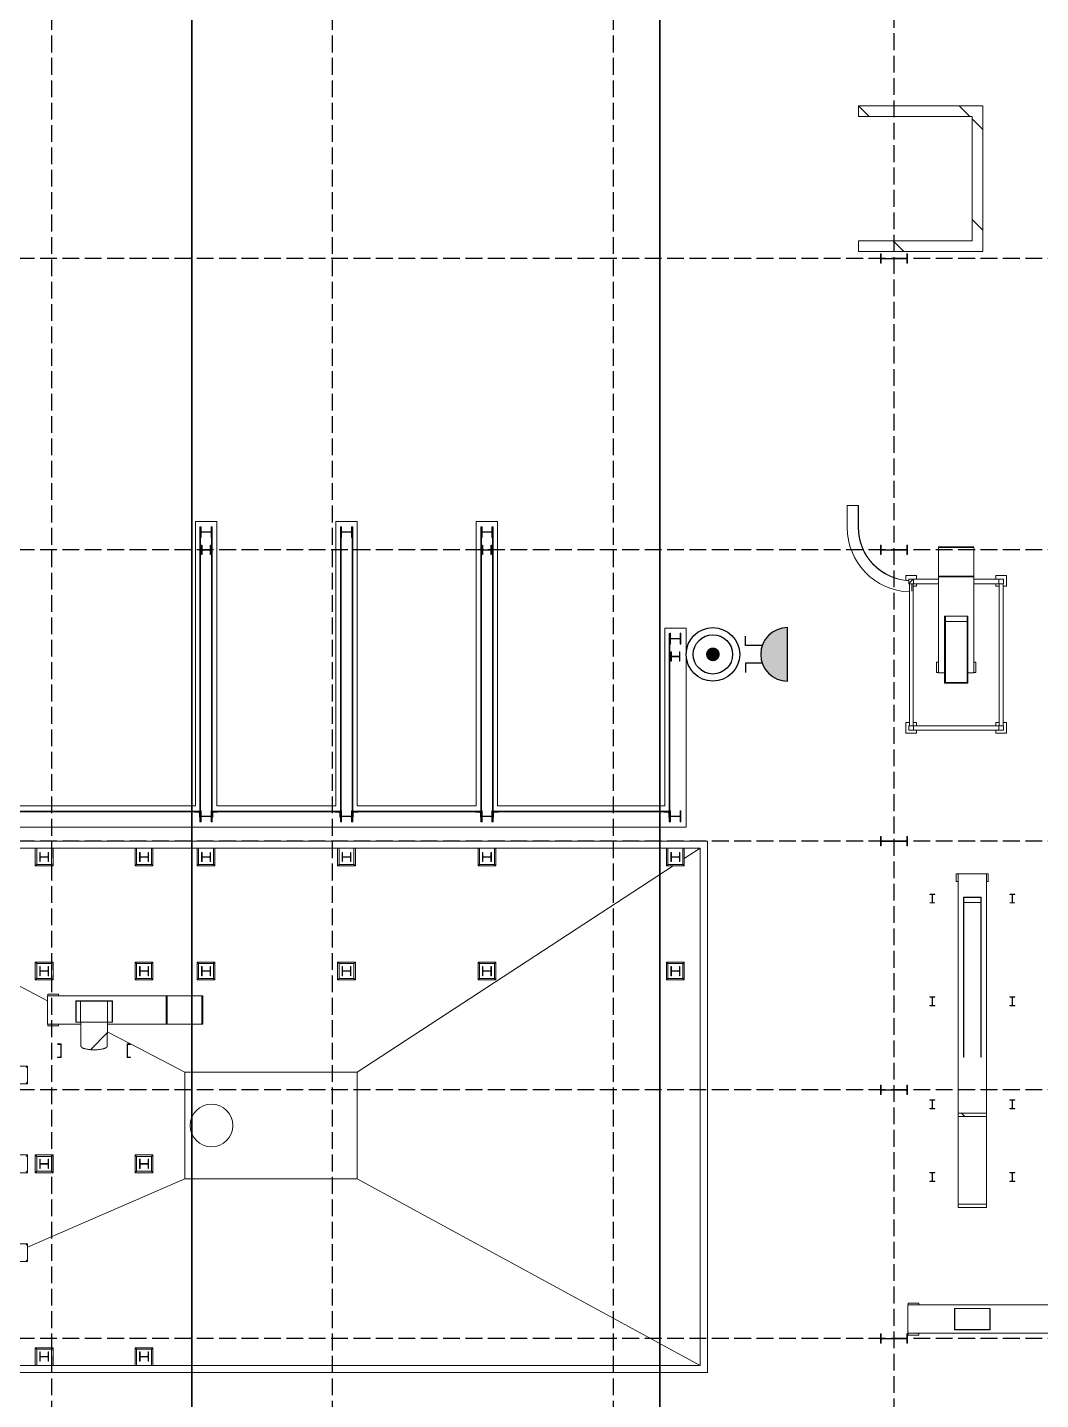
# Model space of a CAD drawing. Header units: millimetres. Extents: x 91119 to 792617, y 23924 to 150567.
# Drawn here: x 711927 to 740424, y 61321 to 99942 of the extents above; entities that cross this region are included whole.
import ezdxf

# ---------------------------------------------------------------- set-up
doc = ezdxf.new("R2010")
doc.units = ezdxf.units.MM
doc.header["$LTSCALE"] = 100
doc.linetypes.add('121217 IES and EMR$0$XKITLINE03', pattern=[6.299213, 4.724409, -1.574803])
doc.linetypes.add('DASHED', pattern=[19.05, 12.7, -6.35])
for name, color, linetype in [('121217 IES and EMR$0$grid', 8, 'Continuous'), ('121217 IES and EMR$0$Xref', 8, 'Continuous'), ('FA', 1, 'Continuous'), ('Fire Alarm', 1, 'Continuous')]:
    doc.layers.add(name, color=color, linetype=linetype)

msp = doc.modelspace()

# ---------------------------------------------------------------- hatches: boundary and pattern name
at = {"layer": 'Fire Alarm'}
h = msp.add_hatch(color=256, dxfattribs=at)
edge = h.paths.add_edge_path()
edge.add_line((733305, 81543), (733305, 83048))
edge.add_arc((733305, 82296), 753, 450, 630)

# ---------------------------------------------------------------- linework, layer by layer
at = {"layer": '121217 IES and EMR$0$grid', "linetype": '121217 IES and EMR$0$XKITLINE03'}
for p, q in [((712602, 144437), (712602, 31436)), ((720502, 144437), (720502, 31436)), ((728402, 144437), (728402, 31436)), ((736302, 113005), (736302, 28641)), ((768187, 93436), (614302, 93436)), ((768187, 85236), (614302, 85236)), ((768187, 77036), (614302, 77036)), ((768187, 70036), (614926, 70036)), ((768187, 63036), (616223, 63036))]:
    msp.add_line(p, q, dxfattribs=at)
at = {"layer": '121217 IES and EMR$0$Xref', "linetype": 'Continuous', "lineweight": 20}
for p, q in [((735302, 97736), (735302, 97436)), ((738802, 97736), (735302, 97736)), ((738802, 93636), (738802, 97736)), ((735302, 97436), (738502, 97436)), ((738502, 97436), (738502, 93936)), ((735302, 93936), (735302, 93636)), ((738502, 93936), (735302, 93936)), ((735302, 93636), (738802, 93636)), ((735003, 86486), (734985, 86486)), ((734985, 86486), (734985, 85870)), ((735284, 86486), (735003, 86486)), ((735297, 86486), (735284, 86486)), ((735302, 86486), (735297, 86486)), ((735297, 86486), (735297, 85870)), ((735302, 86486), (735302, 85870)), ((716652, 86036), (716652, 78036)), ((717252, 86036), (716652, 86036)), ((716798, 85886), (716778, 85886)), ((716778, 85886), (716778, 77586)), ((716798, 85889), (716798, 85584)), ((716813, 85889), (716798, 85889)), ((716798, 77586), (716798, 85886)), ((716813, 85757), (716813, 85889)), ((717075, 85741), (716828, 85741)), ((717090, 85889), (717090, 85757)), ((717106, 85889), (717090, 85889)), ((717106, 85584), (717106, 85889)), ((717126, 85886), (717106, 85886)), ((717106, 85886), (717106, 77586)), ((717126, 77586), (717126, 85886)), ((717252, 78036), (717252, 86036)), ((720602, 86036), (720602, 78036)), ((721202, 86036), (720602, 86036)), ((720748, 85886), (720728, 85886)), ((720728, 85886), (720728, 77586)), ((720748, 85889), (720748, 85584)), ((720763, 85889), (720748, 85889)), ((720748, 77586), (720748, 85886)), ((720763, 85757), (720763, 85889)), ((721025, 85741), (720778, 85741)), ((721040, 85889), (721040, 85757)), ((721056, 85889), (721040, 85889)), ((721056, 85584), (721056, 85889)), ((721076, 85886), (721056, 85886)), ((721056, 85886), (721056, 77586)), ((721076, 77586), (721076, 85886)), ((721202, 78036), (721202, 86036)), ((724552, 86036), (724552, 78036)), ((725152, 86036), (724552, 86036)), ((724698, 85886), (724678, 85886)), ((724678, 85886), (724678, 77586)), ((724698, 85889), (724698, 85584)), ((724713, 85889), (724698, 85889)), ((724698, 77586), (724698, 85886)), ((724713, 85757), (724713, 85889)), ((724975, 85741), (724728, 85741)), ((724990, 85889), (724990, 85757)), ((725006, 85889), (724990, 85889)), ((725006, 85584), (725006, 85889)), ((725026, 85886), (725006, 85886)), ((725006, 85886), (725006, 77586)), ((725026, 77586), (725026, 85886)), ((725152, 78036), (725152, 86036)), ((716798, 85584), (716813, 85584)), ((716813, 85584), (716813, 85716)), ((716827, 85365), (716827, 85107)), ((716839, 85365), (716827, 85365)), ((716828, 85731), (717075, 85731)), ((716839, 85255), (716839, 85365)), ((717065, 85365), (717065, 85255)), ((717077, 85365), (717065, 85365)), ((717077, 85107), (717077, 85365)), ((717090, 85716), (717090, 85584)), ((717090, 85584), (717106, 85584)), ((720748, 85584), (720763, 85584)), ((720763, 85584), (720763, 85716)), ((720778, 85731), (721025, 85731)), ((721040, 85716), (721040, 85584)), ((721040, 85584), (721056, 85584)), ((724698, 85584), (724713, 85584)), ((724713, 85584), (724713, 85716)), ((724727, 85365), (724727, 85107)), ((724739, 85365), (724727, 85365)), ((724728, 85731), (724975, 85731)), ((724739, 85255), (724739, 85365)), ((724965, 85365), (724965, 85255)), ((724977, 85365), (724965, 85365)), ((724977, 85107), (724977, 85365)), ((724990, 85716), (724990, 85584)), ((724990, 85584), (725006, 85584)), ((716827, 85107), (716839, 85107)), ((716839, 85107), (716839, 85218)), ((717052, 85242), (716852, 85242)), ((716852, 85230), (717052, 85230)), ((717065, 85218), (717065, 85107)), ((717065, 85107), (717077, 85107)), ((724727, 85107), (724739, 85107)), ((724739, 85107), (724739, 85218)), ((724952, 85242), (724752, 85242)), ((724752, 85230), (724952, 85230)), ((724965, 85218), (724965, 85107)), ((724965, 85107), (724977, 85107)), ((737552, 85301), (737552, 85323)), ((738552, 85323), (737552, 85323)), ((737552, 85301), (737552, 84500)), ((737552, 85301), (738552, 85301)), ((738552, 85301), (738552, 85323)), ((738552, 85301), (738552, 84500)), ((736636, 84520), (736636, 84379)), ((736936, 84520), (736636, 84520)), ((736724, 84410), (736849, 84410)), ((736724, 84285), (736724, 84410)), ((736849, 84285), (736724, 84285)), ((736734, 80288), (736734, 84285)), ((736802, 84285), (736802, 84071)), ((736839, 80288), (736839, 84285)), ((736839, 84220), (736936, 84220)), ((736849, 84410), (737552, 84410)), ((736849, 84410), (736849, 84285)), ((736849, 84285), (737552, 84285)), ((736936, 84410), (736936, 84520)), ((736936, 84220), (736936, 84285)), ((737552, 84479), (737552, 84500)), ((738552, 84500), (737552, 84500)), ((737552, 84479), (737552, 81871)), ((737552, 84479), (738552, 84479)), ((738552, 84479), (738552, 84500)), ((738552, 84479), (738552, 81871)), ((738552, 84410), (739255, 84410)), ((738552, 84285), (739255, 84285)), ((739167, 84410), (739167, 84520)), ((739167, 84520), (739467, 84520)), ((739167, 84220), (739167, 84285)), ((739265, 84220), (739167, 84220)), ((739255, 84285), (739255, 84410)), ((739255, 84410), (739380, 84410)), ((739380, 84285), (739255, 84285)), ((739265, 80288), (739265, 84285)), ((739370, 80288), (739370, 84285)), ((739467, 84220), (739370, 84220)), ((739380, 84410), (739380, 84285)), ((739467, 84520), (739467, 84220)), ((730455, 83036), (729855, 83036)), ((729855, 83036), (729855, 78036)), ((730455, 77436), (730455, 83036)), ((737747, 83373), (737727, 83373)), ((737727, 83373), (737727, 83233)), ((737747, 83233), (737727, 83233)), ((737727, 83233), (737727, 81482)), ((737747, 83233), (737747, 83373)), ((737747, 83373), (738357, 83373)), ((737747, 81502), (737747, 83233)), ((738357, 83222), (737747, 83222)), ((738377, 83373), (738357, 83373)), ((738357, 83373), (738357, 83233)), ((738377, 83233), (738357, 83233)), ((738357, 83233), (738357, 81502)), ((738377, 83373), (738377, 83233)), ((738377, 83233), (738377, 81482)), ((729978, 82886), (729998, 82886)), ((729978, 77586), (729978, 82886)), ((729998, 82889), (729998, 82584)), ((730013, 82889), (729998, 82889)), ((729998, 82886), (729998, 77586)), ((730013, 82757), (730013, 82889)), ((730013, 82584), (730013, 82716)), ((730275, 82741), (730028, 82741)), ((730028, 82731), (730275, 82731)), ((730290, 82889), (730290, 82757)), ((730306, 82889), (730290, 82889)), ((730290, 82716), (730290, 82584)), ((730306, 82584), (730306, 82889)), ((729998, 82584), (730013, 82584)), ((730027, 82365), (730027, 82107)), ((730039, 82365), (730027, 82365)), ((730039, 82255), (730039, 82365)), ((730277, 82365), (730265, 82365)), ((730265, 82365), (730265, 82255)), ((730277, 82107), (730277, 82365)), ((730290, 82584), (730306, 82584)), ((730027, 82107), (730039, 82107)), ((730039, 82107), (730039, 82218)), ((730252, 82242), (730052, 82242)), ((730052, 82230), (730252, 82230)), ((730265, 82218), (730265, 82107)), ((730265, 82107), (730277, 82107)), ((737552, 82081), (737502, 82081)), ((737502, 82081), (737502, 81781)), ((738602, 82081), (738552, 82081)), ((738602, 82081), (738602, 81781)), ((737502, 81781), (737552, 81781)), ((737552, 81773), (737552, 81871)), ((737552, 81773), (737727, 81773)), ((738357, 81502), (737747, 81502)), ((738377, 81773), (738552, 81773)), ((738552, 81773), (738552, 81871)), ((738552, 81781), (738602, 81781)), ((738377, 81482), (737727, 81482)), ((736636, 80375), (736734, 80375)), ((736636, 80075), (736636, 80375)), ((736839, 80375), (736936, 80375)), ((736936, 80375), (736936, 80288)), ((739167, 80375), (739167, 80288)), ((739265, 80375), (739167, 80375)), ((739467, 80375), (739370, 80375)), ((739467, 80075), (739467, 80375)), ((736936, 80075), (736636, 80075)), ((736724, 80288), (736849, 80288)), ((736724, 80288), (736724, 80163)), ((736849, 80163), (736724, 80163)), ((736849, 80288), (739255, 80288)), ((736849, 80163), (736849, 80288)), ((736849, 80163), (739255, 80163)), ((736936, 80163), (736936, 80075)), ((739167, 80163), (739167, 80075)), ((739167, 80075), (739467, 80075)), ((739255, 80288), (739380, 80288)), ((739255, 80163), (739255, 80288)), ((739380, 80163), (739255, 80163)), ((739380, 80288), (739380, 80163)), ((716652, 78036), (710652, 78036)), ((720602, 78036), (717252, 78036)), ((724552, 78036), (721202, 78036)), ((729855, 78036), (725152, 78036)), ((716773, 77886), (710531, 77886)), ((710531, 77866), (716773, 77866)), ((716628, 77866), (716778, 77866)), ((716628, 77862), (716628, 77866)), ((716750, 77854), (716636, 77854)), ((716766, 77724), (716766, 77838)), ((716773, 77866), (716773, 77886)), ((716778, 77716), (716774, 77716)), ((716778, 77866), (716778, 77716)), ((716798, 77889), (716798, 77584)), ((716813, 77889), (716798, 77889)), ((716813, 77757), (716813, 77889)), ((716813, 77584), (716813, 77716)), ((717075, 77741), (716828, 77741)), ((716828, 77731), (717075, 77731)), ((717106, 77889), (717090, 77889)), ((717090, 77889), (717090, 77757)), ((717090, 77716), (717090, 77584)), ((717106, 77584), (717106, 77889)), ((717126, 77866), (717126, 77716)), ((717276, 77866), (717126, 77866)), ((717126, 77716), (717130, 77716)), ((717131, 77886), (717131, 77866)), ((720723, 77886), (717131, 77886)), ((717131, 77866), (720723, 77866)), ((717138, 77724), (717138, 77838)), ((717154, 77854), (717268, 77854)), ((717276, 77862), (717276, 77866)), ((720578, 77866), (720728, 77866)), ((720578, 77862), (720578, 77866)), ((720700, 77854), (720586, 77854)), ((720716, 77724), (720716, 77838)), ((720723, 77866), (720723, 77886)), ((720728, 77716), (720724, 77716)), ((720728, 77866), (720728, 77716)), ((720748, 77889), (720748, 77584)), ((720763, 77889), (720748, 77889)), ((720763, 77757), (720763, 77889)), ((720763, 77584), (720763, 77716)), ((721025, 77741), (720778, 77741)), ((720778, 77731), (721025, 77731)), ((721040, 77889), (721040, 77757)), ((721056, 77889), (721040, 77889)), ((721040, 77716), (721040, 77584)), ((721056, 77584), (721056, 77889)), ((721076, 77866), (721076, 77716)), ((721226, 77866), (721076, 77866)), ((721076, 77716), (721080, 77716)), ((721081, 77886), (724673, 77886)), ((721081, 77866), (721081, 77886)), ((724673, 77866), (721081, 77866)), ((721088, 77724), (721088, 77838)), ((721104, 77854), (721218, 77854)), ((721226, 77862), (721226, 77866)), ((724678, 77866), (724528, 77866)), ((724528, 77866), (724528, 77862)), ((724536, 77854), (724650, 77854)), ((724666, 77838), (724666, 77724)), ((724673, 77886), (724673, 77866)), ((724674, 77716), (724678, 77716)), ((724678, 77716), (724678, 77866)), ((724698, 77889), (724698, 77584)), ((724713, 77889), (724698, 77889)), ((724713, 77757), (724713, 77889)), ((724713, 77584), (724713, 77716)), ((724975, 77741), (724728, 77741)), ((724728, 77731), (724975, 77731)), ((724990, 77889), (724990, 77757)), ((725006, 77889), (724990, 77889)), ((724990, 77716), (724990, 77584)), ((725006, 77584), (725006, 77889)), ((725026, 77866), (725026, 77716)), ((725176, 77866), (725026, 77866)), ((725026, 77716), (725030, 77716)), ((725031, 77886), (725031, 77866)), ((729973, 77886), (725031, 77886)), ((725031, 77866), (729973, 77866)), ((725038, 77724), (725038, 77838)), ((725054, 77854), (725168, 77854)), ((725176, 77862), (725176, 77866)), ((729828, 77866), (729978, 77866)), ((729828, 77862), (729828, 77866)), ((729950, 77854), (729836, 77854)), ((729966, 77724), (729966, 77838)), ((729973, 77866), (729973, 77886)), ((729978, 77716), (729974, 77716)), ((729978, 77866), (729978, 77716)), ((730013, 77889), (729998, 77889)), ((729998, 77889), (729998, 77584)), ((730013, 77757), (730013, 77889)), ((730013, 77584), (730013, 77716)), ((730275, 77741), (730028, 77741)), ((730028, 77731), (730275, 77731)), ((730290, 77889), (730290, 77757)), ((730306, 77889), (730290, 77889)), ((730290, 77716), (730290, 77584)), ((730306, 77584), (730306, 77889)), ((706052, 77436), (730455, 77436)), ((716778, 77586), (716798, 77586)), ((716798, 77584), (716813, 77584)), ((717090, 77584), (717106, 77584)), ((717106, 77586), (717126, 77586)), ((720728, 77586), (720748, 77586)), ((720748, 77584), (720763, 77584)), ((721040, 77584), (721056, 77584)), ((721056, 77586), (721076, 77586)), ((724678, 77586), (724698, 77586)), ((724698, 77584), (724713, 77584)), ((724990, 77584), (725006, 77584)), ((725006, 77586), (725026, 77586)), ((729998, 77586), (729978, 77586)), ((729998, 77584), (730013, 77584)), ((730290, 77584), (730306, 77584)), ((731052, 77041), (704052, 77041)), ((731052, 62081), (731052, 77041)), ((730852, 76841), (704252, 76841)), ((712147, 76341), (712147, 76841)), ((712607, 76841), (712187, 76841)), ((712187, 76841), (712187, 76381)), ((712284, 76720), (712272, 76720)), ((712272, 76720), (712272, 76462)), ((712284, 76610), (712284, 76720)), ((712284, 76462), (712284, 76573)), ((712497, 76597), (712297, 76597)), ((712297, 76585), (712497, 76585)), ((712510, 76720), (712510, 76610)), ((712522, 76720), (712510, 76720)), ((712510, 76573), (712510, 76462)), ((712522, 76462), (712522, 76720)), ((712607, 76381), (712607, 76841)), ((712647, 76841), (712647, 76341)), ((714957, 76341), (714957, 76841)), ((715417, 76841), (714997, 76841)), ((714997, 76841), (714997, 76381)), ((715082, 76720), (715082, 76462)), ((715094, 76720), (715082, 76720)), ((715094, 76610), (715094, 76720)), ((715094, 76462), (715094, 76573)), ((715307, 76597), (715107, 76597)), ((715107, 76585), (715307, 76585)), ((715320, 76720), (715320, 76610)), ((715332, 76720), (715320, 76720)), ((715320, 76573), (715320, 76462)), ((715332, 76462), (715332, 76720)), ((715417, 76381), (715417, 76841)), ((715457, 76841), (715457, 76341)), ((716702, 76341), (716702, 76841)), ((717162, 76841), (716742, 76841)), ((716742, 76841), (716742, 76381)), ((716827, 76720), (716827, 76462)), ((716839, 76720), (716827, 76720)), ((716839, 76610), (716839, 76720)), ((716839, 76462), (716839, 76573)), ((717052, 76597), (716852, 76597)), ((716852, 76585), (717052, 76585)), ((717077, 76720), (717065, 76720)), ((717065, 76720), (717065, 76610)), ((717065, 76573), (717065, 76462)), ((717077, 76462), (717077, 76720)), ((717162, 76381), (717162, 76841)), ((717202, 76841), (717202, 76341)), ((720652, 76341), (720652, 76841)), ((721112, 76841), (720692, 76841)), ((720692, 76841), (720692, 76381)), ((720777, 76720), (720777, 76462)), ((720789, 76720), (720777, 76720)), ((720789, 76610), (720789, 76720)), ((720789, 76462), (720789, 76573)), ((721002, 76597), (720802, 76597)), ((720802, 76585), (721002, 76585)), ((721027, 76720), (721015, 76720)), ((721015, 76720), (721015, 76610)), ((721015, 76573), (721015, 76462)), ((721027, 76462), (721027, 76720)), ((721112, 76381), (721112, 76841)), ((721152, 76841), (721152, 76341)), ((724602, 76341), (724602, 76841)), ((725062, 76841), (724642, 76841)), ((724642, 76841), (724642, 76381)), ((724727, 76720), (724727, 76462)), ((724739, 76720), (724727, 76720)), ((724739, 76610), (724739, 76720)), ((724739, 76462), (724739, 76573)), ((724952, 76597), (724752, 76597)), ((724752, 76585), (724952, 76585)), ((724977, 76720), (724965, 76720)), ((724965, 76720), (724965, 76610)), ((724965, 76573), (724965, 76462)), ((724977, 76462), (724977, 76720)), ((725062, 76381), (725062, 76841)), ((725102, 76841), (725102, 76341)), ((729902, 76341), (729902, 76841)), ((730362, 76841), (729942, 76841)), ((729942, 76841), (729942, 76381)), ((730027, 76720), (730027, 76462)), ((730039, 76720), (730027, 76720)), ((730039, 76610), (730039, 76720)), ((730039, 76462), (730039, 76573)), ((730252, 76597), (730052, 76597)), ((730052, 76585), (730252, 76585)), ((730277, 76720), (730265, 76720)), ((730265, 76720), (730265, 76610)), ((730265, 76573), (730265, 76462)), ((730277, 76462), (730277, 76720)), ((730362, 76381), (730362, 76841)), ((730852, 76841), (730402, 76547)), ((730402, 76841), (730402, 76341)), ((730852, 62281), (730852, 76841)), ((705397, 76245), (712494, 72547)), ((712147, 76341), (712187, 76381)), ((712647, 76341), (712147, 76341)), ((712187, 76381), (712607, 76381)), ((712272, 76462), (712284, 76462)), ((712510, 76462), (712522, 76462)), ((712647, 76341), (712607, 76381)), ((714997, 76381), (714957, 76341)), ((715457, 76341), (714957, 76341)), ((714997, 76381), (715417, 76381)), ((715082, 76462), (715094, 76462)), ((715320, 76462), (715332, 76462)), ((715417, 76381), (715457, 76341)), ((716742, 76381), (716702, 76341)), ((717202, 76341), (716702, 76341)), ((716742, 76381), (717162, 76381)), ((716827, 76462), (716839, 76462)), ((717065, 76462), (717077, 76462)), ((717162, 76381), (717202, 76341)), ((720652, 76341), (720692, 76381)), ((721152, 76341), (720652, 76341)), ((720692, 76381), (721112, 76381)), ((720777, 76462), (720789, 76462)), ((721015, 76462), (721027, 76462)), ((721152, 76341), (721112, 76381)), ((730086, 76341), (721202, 70536)), ((724642, 76381), (724602, 76341)), ((725102, 76341), (724602, 76341)), ((724642, 76381), (725062, 76381)), ((724727, 76462), (724739, 76462)), ((724965, 76462), (724977, 76462)), ((725062, 76381), (725102, 76341)), ((729902, 76341), (729942, 76381)), ((730402, 76341), (729902, 76341)), ((729942, 76381), (730362, 76381)), ((730027, 76462), (730039, 76462)), ((730265, 76462), (730277, 76462)), ((730402, 76341), (730362, 76381)), ((738105, 76115), (738055, 76115)), ((738055, 76115), (738055, 75900)), ((738105, 76123), (738105, 76018)), ((738905, 76123), (738105, 76123)), ((738905, 76123), (738905, 76018)), ((738955, 76115), (738905, 76115)), ((738955, 76115), (738955, 75900)), ((738055, 75900), (738105, 75900)), ((738105, 69382), (738105, 76018)), ((738905, 69382), (738905, 76018)), ((738905, 75900), (738955, 75900)), ((737307, 75549), (737307, 75540)), ((737453, 75549), (737307, 75549)), ((737307, 75540), (737369, 75540)), ((737377, 75533), (737377, 75314)), ((737383, 75314), (737383, 75533)), ((737390, 75540), (737453, 75540)), ((737453, 75540), (737453, 75549)), ((738255, 75458), (738755, 75458)), ((738255, 70956), (738255, 75458)), ((738263, 75449), (738747, 75449)), ((738263, 70956), (738263, 75449)), ((738747, 75313), (738263, 75313)), ((738747, 75449), (738747, 70956)), ((738755, 75458), (738755, 70956)), ((739557, 75549), (739557, 75540)), ((739703, 75549), (739557, 75549)), ((739557, 75540), (739619, 75540)), ((739627, 75533), (739627, 75314)), ((739633, 75314), (739633, 75533)), ((739640, 75540), (739703, 75540)), ((739703, 75540), (739703, 75549)), ((737307, 75306), (737307, 75298)), ((737369, 75306), (737307, 75306)), ((737307, 75298), (737453, 75298)), ((737453, 75306), (737390, 75306)), ((737453, 75298), (737453, 75306)), ((739557, 75306), (739557, 75298)), ((739619, 75306), (739557, 75306)), ((739557, 75298), (739703, 75298)), ((739703, 75306), (739640, 75306)), ((739703, 75298), (739703, 75306)), ((712147, 73131), (712147, 73631)), ((712147, 73631), (712647, 73631)), ((712187, 73591), (712147, 73631)), ((712607, 73591), (712187, 73591)), ((712187, 73591), (712187, 73171)), ((712272, 73510), (712272, 73252)), ((712284, 73510), (712272, 73510)), ((712284, 73400), (712284, 73510)), ((712497, 73387), (712297, 73387)), ((712510, 73510), (712510, 73400)), ((712522, 73510), (712510, 73510)), ((712522, 73252), (712522, 73510)), ((712607, 73591), (712647, 73631)), ((712607, 73171), (712607, 73591)), ((712647, 73631), (712647, 73131)), ((714957, 73131), (714957, 73631)), ((714957, 73631), (715457, 73631)), ((714997, 73591), (714957, 73631)), ((715417, 73591), (714997, 73591)), ((714997, 73591), (714997, 73171)), ((715082, 73510), (715082, 73252)), ((715094, 73510), (715082, 73510)), ((715094, 73400), (715094, 73510)), ((715307, 73387), (715107, 73387)), ((715320, 73510), (715320, 73400)), ((715332, 73510), (715320, 73510)), ((715332, 73252), (715332, 73510)), ((715417, 73591), (715457, 73631)), ((715417, 73171), (715417, 73591)), ((715457, 73631), (715457, 73131)), ((716702, 73631), (717202, 73631)), ((716702, 73131), (716702, 73631)), ((716702, 73631), (716742, 73591)), ((716742, 73591), (716742, 73171)), ((717162, 73591), (716742, 73591)), ((716827, 73510), (716827, 73252)), ((716839, 73510), (716827, 73510)), ((716839, 73400), (716839, 73510)), ((717052, 73387), (716852, 73387)), ((717065, 73510), (717065, 73400)), ((717077, 73510), (717065, 73510)), ((717077, 73252), (717077, 73510)), ((717162, 73591), (717202, 73631)), ((717162, 73171), (717162, 73591)), ((717202, 73631), (717202, 73131)), ((720652, 73631), (721152, 73631)), ((720652, 73131), (720652, 73631)), ((720652, 73631), (720692, 73591)), ((720692, 73591), (720692, 73171)), ((721112, 73591), (720692, 73591)), ((720777, 73510), (720777, 73252)), ((720789, 73510), (720777, 73510)), ((720789, 73400), (720789, 73510)), ((721002, 73387), (720802, 73387)), ((721027, 73510), (721015, 73510)), ((721015, 73510), (721015, 73400)), ((721027, 73252), (721027, 73510)), ((721112, 73591), (721152, 73631)), ((721112, 73171), (721112, 73591)), ((721152, 73631), (721152, 73131)), ((724602, 73631), (725102, 73631)), ((724602, 73131), (724602, 73631)), ((724602, 73631), (724642, 73591)), ((724642, 73591), (724642, 73171)), ((725062, 73591), (724642, 73591)), ((724727, 73510), (724727, 73252)), ((724739, 73510), (724727, 73510)), ((724739, 73400), (724739, 73510)), ((724952, 73387), (724752, 73387)), ((724965, 73510), (724965, 73400)), ((724977, 73510), (724965, 73510)), ((724977, 73252), (724977, 73510)), ((725062, 73591), (725102, 73631)), ((725062, 73171), (725062, 73591)), ((725102, 73631), (725102, 73131)), ((729902, 73631), (730402, 73631)), ((729902, 73131), (729902, 73631)), ((729902, 73631), (729942, 73591)), ((729942, 73591), (729942, 73171)), ((730362, 73591), (729942, 73591)), ((730027, 73510), (730027, 73252)), ((730039, 73510), (730027, 73510)), ((730039, 73400), (730039, 73510)), ((730252, 73387), (730052, 73387)), ((730265, 73510), (730265, 73400)), ((730277, 73510), (730265, 73510)), ((730277, 73252), (730277, 73510)), ((730362, 73591), (730402, 73631)), ((730362, 73171), (730362, 73591)), ((730402, 73631), (730402, 73131)), ((712147, 73131), (712187, 73171)), ((712647, 73131), (712147, 73131)), ((712187, 73171), (712607, 73171)), ((712272, 73252), (712284, 73252)), ((712284, 73252), (712284, 73363)), ((712297, 73375), (712497, 73375)), ((712510, 73363), (712510, 73252)), ((712510, 73252), (712522, 73252)), ((712647, 73131), (712607, 73171)), ((714957, 73131), (714997, 73171)), ((715457, 73131), (714957, 73131)), ((714997, 73171), (715417, 73171)), ((715082, 73252), (715094, 73252)), ((715094, 73252), (715094, 73363)), ((715107, 73375), (715307, 73375)), ((715320, 73363), (715320, 73252)), ((715320, 73252), (715332, 73252)), ((715457, 73131), (715417, 73171)), ((716702, 73131), (716742, 73171)), ((717202, 73131), (716702, 73131)), ((716742, 73171), (717162, 73171)), ((716827, 73252), (716839, 73252)), ((716839, 73252), (716839, 73363)), ((716852, 73375), (717052, 73375)), ((717065, 73363), (717065, 73252)), ((717065, 73252), (717077, 73252)), ((717162, 73171), (717202, 73131)), ((720652, 73131), (720692, 73171)), ((721152, 73131), (720652, 73131)), ((720692, 73171), (721112, 73171)), ((720777, 73252), (720789, 73252)), ((720789, 73252), (720789, 73363)), ((720802, 73375), (721002, 73375)), ((721015, 73363), (721015, 73252)), ((721015, 73252), (721027, 73252)), ((721112, 73171), (721152, 73131)), ((724602, 73131), (724642, 73171)), ((725102, 73131), (724602, 73131)), ((724642, 73171), (725062, 73171)), ((724727, 73252), (724739, 73252)), ((724739, 73252), (724739, 73363)), ((724752, 73375), (724952, 73375)), ((724965, 73363), (724965, 73252)), ((724965, 73252), (724977, 73252)), ((725062, 73171), (725102, 73131)), ((729902, 73131), (729942, 73171)), ((730402, 73131), (729902, 73131)), ((729942, 73171), (730362, 73171)), ((730027, 73252), (730039, 73252)), ((730039, 73252), (730039, 73363)), ((730052, 73375), (730252, 73375)), ((730265, 73363), (730265, 73252)), ((730265, 73252), (730277, 73252)), ((730362, 73171), (730402, 73131)), ((712603, 72686), (712494, 72686)), ((712494, 72686), (712494, 71886)), ((712502, 72736), (712502, 72686)), ((712502, 72736), (712802, 72736)), ((712603, 72686), (715833, 72686)), ((712802, 72686), (712802, 72736)), ((715859, 72686), (715833, 72686)), ((715833, 72686), (715833, 71886)), ((715859, 72686), (716831, 72686)), ((715859, 71886), (715859, 72686)), ((716857, 72686), (716831, 72686)), ((716831, 72686), (716831, 71886)), ((716857, 71886), (716857, 72686)), ((737307, 72652), (737453, 72652)), ((737307, 72643), (737307, 72652)), ((737369, 72643), (737307, 72643)), ((737377, 72417), (737377, 72636)), ((737383, 72636), (737383, 72417)), ((737453, 72643), (737390, 72643)), ((737453, 72652), (737453, 72643)), ((739557, 72652), (739557, 72643)), ((739703, 72652), (739557, 72652)), ((739557, 72643), (739619, 72643)), ((739627, 72636), (739627, 72417)), ((739633, 72417), (739633, 72636)), ((739640, 72643), (739703, 72643)), ((739703, 72643), (739703, 72652)), ((713285, 72546), (714319, 72546)), ((713285, 71941), (713285, 72546)), ((713294, 71941), (713294, 72538)), ((713294, 72538), (714309, 72538)), ((713421, 71941), (713421, 72538)), ((714182, 71941), (714182, 72538)), ((714309, 72538), (714309, 71941)), ((714319, 72546), (714319, 71941)), ((737307, 72409), (737369, 72409)), ((737307, 72401), (737307, 72409)), ((737453, 72401), (737307, 72401)), ((737390, 72409), (737453, 72409)), ((737453, 72409), (737453, 72401)), ((739557, 72409), (739557, 72401)), ((739619, 72409), (739557, 72409)), ((739557, 72401), (739703, 72401)), ((739703, 72409), (739640, 72409)), ((739703, 72401), (739703, 72409)), ((712603, 71886), (712494, 71886)), ((712502, 71886), (712502, 71836)), ((712502, 71836), (712802, 71836)), ((712603, 71886), (713430, 71886)), ((712802, 71836), (712802, 71886)), ((713285, 71941), (713294, 71941)), ((713294, 71941), (713421, 71941)), ((714174, 71941), (713430, 71941)), ((713430, 71941), (713430, 71281)), ((714173, 71281), (714174, 71941)), ((714174, 71886), (715833, 71886)), ((714182, 71941), (714309, 71941)), ((714309, 71941), (714319, 71941)), ((715859, 71886), (715833, 71886)), ((715859, 71886), (716831, 71886)), ((716857, 71886), (716831, 71886)), ((714173, 71671), (714826, 71331)), ((712775, 71331), (712775, 71327)), ((712877, 71331), (712775, 71331)), ((712783, 71318), (712852, 71312)), ((712866, 71296), (712866, 70985)), ((712877, 70950), (712877, 71331)), ((714727, 70950), (714727, 71331)), ((714828, 71331), (714727, 71331)), ((714737, 70985), (714737, 71296)), ((714752, 71312), (714820, 71318)), ((714828, 71331), (714828, 71327)), ((714828, 71330), (716352, 70536)), ((711427, 70706), (711927, 70706)), ((711887, 70666), (711927, 70706)), ((711927, 70706), (711927, 70206)), ((712775, 70954), (712775, 70950)), ((712775, 70950), (712877, 70950)), ((712852, 70969), (712783, 70963)), ((714727, 70950), (714828, 70950)), ((714820, 70963), (714752, 70969)), ((714828, 70954), (714828, 70950)), ((738255, 70956), (738263, 70956)), ((738747, 70956), (738755, 70956)), ((716352, 70536), (721202, 70536)), ((716352, 67536), (716352, 70536)), ((721202, 70536), (721202, 67536)), ((711927, 70206), (711427, 70206)), ((711927, 70206), (711887, 70246)), ((737307, 69755), (737453, 69755)), ((737307, 69746), (737307, 69755)), ((737369, 69746), (737307, 69746)), ((737377, 69520), (737377, 69739)), ((737383, 69739), (737383, 69520)), ((737453, 69746), (737390, 69746)), ((737453, 69755), (737453, 69746)), ((739557, 69755), (739703, 69755)), ((739557, 69746), (739557, 69755)), ((739619, 69746), (739557, 69746)), ((739627, 69520), (739627, 69739)), ((739633, 69739), (739633, 69520)), ((739703, 69746), (739640, 69746)), ((739703, 69755), (739703, 69746)), ((737307, 69512), (737369, 69512)), ((737307, 69504), (737307, 69512)), ((737453, 69504), (737307, 69504)), ((737390, 69512), (737453, 69512)), ((737453, 69512), (737453, 69504)), ((738905, 69382), (738105, 69382)), ((738105, 69382), (738105, 69290)), ((738105, 66822), (738105, 69290)), ((738105, 69290), (738905, 69290)), ((738905, 69382), (738905, 69290)), ((738905, 66822), (738905, 69290)), ((739557, 69504), (739557, 69512)), ((739557, 69512), (739619, 69512)), ((739703, 69504), (739557, 69504)), ((739640, 69512), (739703, 69512)), ((739703, 69512), (739703, 69504)), ((711427, 68206), (711927, 68206)), ((711887, 68166), (711927, 68206)), ((711927, 68206), (711927, 67706)), ((712147, 67706), (712147, 68206)), ((712147, 68206), (712647, 68206)), ((712147, 68206), (712187, 68166)), ((712607, 68166), (712187, 68166)), ((712187, 68166), (712187, 67746)), ((712272, 68085), (712272, 67827)), ((712284, 68085), (712272, 68085)), ((712284, 67975), (712284, 68085)), ((712510, 68085), (712510, 67975)), ((712522, 68085), (712510, 68085)), ((712522, 67827), (712522, 68085)), ((712647, 68206), (712607, 68166)), ((712607, 67746), (712607, 68166)), ((712647, 68206), (712647, 67706)), ((714957, 68206), (715457, 68206)), ((714957, 67706), (714957, 68206)), ((714957, 68206), (714997, 68166)), ((714997, 68166), (714997, 67746)), ((715417, 68166), (714997, 68166)), ((715082, 68085), (715082, 67827)), ((715094, 68085), (715082, 68085)), ((715094, 67975), (715094, 68085)), ((715320, 68085), (715320, 67975)), ((715332, 68085), (715320, 68085)), ((715332, 67827), (715332, 68085)), ((715417, 68166), (715457, 68206)), ((715417, 67746), (715417, 68166)), ((715457, 68206), (715457, 67706)), ((711927, 67706), (711427, 67706)), ((711927, 67706), (711887, 67746)), ((712187, 67746), (712147, 67706)), ((712647, 67706), (712147, 67706)), ((712187, 67746), (712607, 67746)), ((712272, 67827), (712284, 67827)), ((712284, 67827), (712284, 67938)), ((712497, 67962), (712297, 67962)), ((712297, 67950), (712497, 67950)), ((712510, 67938), (712510, 67827)), ((712510, 67827), (712522, 67827)), ((712607, 67746), (712647, 67706)), ((714957, 67706), (714997, 67746)), ((715457, 67706), (714957, 67706)), ((714997, 67746), (715417, 67746)), ((715082, 67827), (715094, 67827)), ((715094, 67827), (715094, 67938)), ((715307, 67962), (715107, 67962)), ((715107, 67950), (715307, 67950)), ((715320, 67938), (715320, 67827)), ((715320, 67827), (715332, 67827)), ((715417, 67746), (715457, 67706)), ((737307, 67712), (737307, 67703)), ((737453, 67712), (737307, 67712)), ((737307, 67703), (737369, 67703)), ((737377, 67696), (737377, 67477)), ((737383, 67477), (737383, 67696)), ((737390, 67703), (737453, 67703)), ((737453, 67703), (737453, 67712)), ((739557, 67712), (739703, 67712)), ((739557, 67703), (739557, 67712)), ((739619, 67703), (739557, 67703)), ((739627, 67477), (739627, 67696)), ((739633, 67696), (739633, 67477)), ((739703, 67703), (739640, 67703)), ((739703, 67712), (739703, 67703)), ((711927, 65615), (716352, 67536)), ((721202, 67536), (716352, 67536)), ((730852, 62281), (721202, 67536)), ((737307, 67469), (737307, 67461)), ((737369, 67469), (737307, 67469)), ((737307, 67461), (737453, 67461)), ((737453, 67469), (737390, 67469)), ((737453, 67461), (737453, 67469)), ((739557, 67469), (739619, 67469)), ((739557, 67461), (739557, 67469)), ((739703, 67461), (739557, 67461)), ((739640, 67469), (739703, 67469)), ((739703, 67469), (739703, 67461)), ((738905, 66822), (738105, 66822)), ((738105, 66822), (738105, 66730)), ((738905, 66822), (738905, 66730)), ((738105, 66730), (738905, 66730)), ((711427, 65706), (711927, 65706)), ((711887, 65666), (711927, 65706)), ((711927, 65706), (711927, 65206)), ((711927, 65206), (711427, 65206)), ((711887, 65246), (711927, 65206)), ((736694, 63986), (736830, 63986)), ((736694, 63986), (736694, 63186)), ((736702, 64036), (736702, 63986)), ((737002, 64036), (736702, 64036)), ((740153, 63986), (736830, 63986)), ((737002, 63986), (737002, 64036)), ((739005, 63886), (738005, 63886)), ((738005, 63886), (738005, 63286)), ((738999, 63880), (738011, 63880)), ((738011, 63880), (738011, 63292)), ((738999, 63880), (738999, 63292)), ((739005, 63886), (739005, 63286)), ((743362, 63986), (740153, 63986)), ((736694, 63186), (736830, 63186)), ((736702, 63186), (736702, 63136)), ((737002, 63136), (736702, 63136)), ((740153, 63186), (736830, 63186)), ((737002, 63136), (737002, 63186)), ((738005, 63286), (739005, 63286)), ((738011, 63292), (738999, 63292)), ((743362, 63186), (740153, 63186)), ((712147, 62281), (712147, 62781)), ((712147, 62781), (712647, 62781)), ((712187, 62741), (712147, 62781)), ((712607, 62741), (712187, 62741)), ((712187, 62741), (712187, 62281)), ((712272, 62660), (712272, 62402)), ((712284, 62660), (712272, 62660)), ((712284, 62550), (712284, 62660)), ((712510, 62660), (712510, 62550)), ((712522, 62660), (712510, 62660)), ((712522, 62402), (712522, 62660)), ((712607, 62741), (712647, 62781)), ((712607, 62281), (712607, 62741)), ((712647, 62781), (712647, 62281)), ((714957, 62281), (714957, 62781)), ((714957, 62781), (715457, 62781)), ((714997, 62741), (714957, 62781)), ((715417, 62741), (714997, 62741)), ((714997, 62741), (714997, 62281)), ((715082, 62660), (715082, 62402)), ((715094, 62660), (715082, 62660)), ((715094, 62550), (715094, 62660)), ((715320, 62660), (715320, 62550)), ((715332, 62660), (715320, 62660)), ((715332, 62402), (715332, 62660)), ((715417, 62741), (715457, 62781)), ((715417, 62281), (715417, 62741)), ((715457, 62781), (715457, 62281)), ((704252, 62281), (730852, 62281)), ((712187, 62281), (712607, 62281)), ((712272, 62402), (712284, 62402)), ((712284, 62402), (712284, 62513)), ((712497, 62537), (712297, 62537)), ((712297, 62525), (712497, 62525)), ((712510, 62513), (712510, 62402)), ((712510, 62402), (712522, 62402)), ((714997, 62281), (715417, 62281)), ((715082, 62402), (715094, 62402)), ((715094, 62402), (715094, 62513)), ((715307, 62537), (715107, 62537)), ((715107, 62525), (715307, 62525)), ((715320, 62513), (715320, 62402)), ((715320, 62402), (715332, 62402)), ((704052, 62081), (731052, 62081))]:
    msp.add_line(p, q, dxfattribs=at)
at = {"layer": '121217 IES and EMR$0$Xref', "linetype": 'Continuous', "lineweight": 0}
for p, q in [((735303, 97736), (735603, 97436)), ((738132, 97736), (738432, 97436)), ((738502, 97367), (738802, 97067)), ((738502, 94538), (738802, 94238)), ((736275, 93936), (736575, 93636)), ((724678, 85735), (724698, 85715)), ((724698, 85715), (724713, 85699)), ((725006, 85407), (725026, 85387)), ((716778, 85149), (716798, 85129)), ((724947, 85242), (724935, 85230)), ((724977, 85272), (724965, 85260)), ((737756, 85323), (737734, 85301)), ((717106, 84821), (717126, 84801)), ((736843, 84410), (736724, 84291)), ((720728, 84028), (720748, 84008)), ((721056, 83700), (721076, 83680)), ((724678, 82906), (724698, 82886)), ((716778, 82321), (716798, 82301)), ((725006, 82578), (725026, 82558)), ((717106, 81993), (717126, 81973)), ((720728, 81199), (720748, 81179)), ((721056, 80871), (721076, 80851)), ((729978, 80435), (729998, 80415)), ((724678, 80078), (724698, 80058)), ((725006, 79750), (725026, 79730)), ((716778, 79493), (716798, 79473)), ((717106, 79165), (717126, 79145)), ((720728, 78371), (720748, 78351)), ((721056, 78043), (721076, 78023)), ((712727, 77886), (712747, 77866)), ((715555, 77886), (715575, 77866)), ((718384, 77886), (718404, 77866)), ((721212, 77886), (721232, 77866)), ((724041, 77886), (724061, 77866)), ((726869, 77886), (726889, 77866)), ((729698, 77886), (729718, 77866)), ((729978, 77606), (729998, 77586)), ((729998, 77586), (730000, 77584)), ((724739, 76549), (724727, 76537)), ((724788, 76597), (724776, 76585)), ((738255, 74986), (738263, 74978)), ((738747, 74494), (738755, 74486)), ((730063, 73387), (730051, 73375)), ((738255, 73572), (738263, 73564)), ((730039, 73363), (730027, 73351)), ((738747, 73080), (738755, 73072)), ((713666, 72546), (713658, 72538)), ((716831, 72369), (716857, 72343)), ((713294, 72175), (713285, 72165)), ((715833, 71952), (715859, 71926)), ((738255, 72158), (738263, 72150)), ((714173, 71640), (713702, 71168)), ((738747, 71666), (738755, 71658)), ((736618, 70043), (736605, 70030)), ((736679, 70104), (736661, 70086)), ((738202, 69382), (738294, 69290)), ((738041, 63886), (738047, 63880)), ((738635, 63292), (738641, 63286)), ((715093, 62660), (715082, 62649))]:
    msp.add_line(p, q, dxfattribs=at)
at = {"layer": '121217 IES and EMR$0$Xref', "linetype": 'Continuous', "lineweight": 15}
for p, q in [((735925, 93569), (735925, 93304)), ((735942, 93569), (735925, 93569)), ((735942, 93459), (735942, 93569)), ((736661, 93569), (736661, 93459)), ((736679, 93569), (736661, 93569)), ((736679, 93304), (736679, 93569)), ((735925, 93304), (735942, 93304)), ((735942, 93304), (735942, 93413)), ((736645, 93443), (735959, 93443)), ((735959, 93430), (736645, 93430)), ((736661, 93413), (736661, 93304)), ((736661, 93304), (736679, 93304)), ((735925, 85369), (735925, 85104)), ((735942, 85369), (735925, 85369)), ((735942, 85259), (735942, 85369)), ((736661, 85369), (736661, 85259)), ((736679, 85369), (736661, 85369)), ((736679, 85104), (736679, 85369)), ((735925, 85104), (735942, 85104)), ((735942, 85104), (735942, 85213)), ((736645, 85243), (735959, 85243)), ((735959, 85230), (736645, 85230)), ((736661, 85213), (736661, 85104)), ((736661, 85104), (736679, 85104)), ((735925, 77169), (735925, 76904)), ((735942, 77169), (735925, 77169)), ((735925, 76904), (735942, 76904)), ((735942, 77059), (735942, 77169)), ((735942, 76904), (735942, 77013)), ((736645, 77043), (735959, 77043)), ((735959, 77030), (736645, 77030)), ((736661, 77169), (736661, 77059)), ((736679, 77169), (736661, 77169)), ((736661, 77013), (736661, 76904)), ((736661, 76904), (736679, 76904)), ((736679, 76904), (736679, 77169)), ((735925, 70169), (735925, 69904)), ((735942, 70169), (735925, 70169)), ((735925, 69904), (735942, 69904)), ((735942, 70059), (735942, 70169)), ((735942, 69904), (735942, 70013)), ((736645, 70043), (735959, 70043)), ((735959, 70030), (736645, 70030)), ((736661, 70169), (736661, 70059)), ((736679, 70169), (736661, 70169)), ((736661, 70013), (736661, 69904)), ((736661, 69904), (736679, 69904)), ((736679, 69904), (736679, 70169)), ((735925, 63169), (735925, 62904)), ((735942, 63169), (735925, 63169)), ((735942, 63059), (735942, 63169)), ((735942, 62904), (735942, 63013)), ((736645, 63043), (735959, 63043)), ((735959, 63030), (736645, 63030)), ((736661, 63169), (736661, 63059)), ((736679, 63169), (736661, 63169)), ((736661, 63013), (736661, 62904)), ((736679, 62904), (736679, 63169)), ((735925, 62904), (735942, 62904)), ((736661, 62904), (736679, 62904))]:
    msp.add_line(p, q, dxfattribs=at)
at = {"layer": '121217 IES and EMR$0$Xref', "linetype": 'Continuous', "lineweight": 20}
msp.add_circle((717102, 69036), 600, dxfattribs=at)
at = {"layer": '121217 IES and EMR$0$Xref', "linetype": 'Continuous', "lineweight": 15}
for centre, start, end in [((735959, 93459), 180, 270), ((735959, 93413), 90, 180), ((736645, 93459), 270, 0), ((736645, 93413), 0, 90), ((735959, 85259), 180, 270), ((735959, 85213), 90, 180), ((736645, 85259), 270, 0), ((736645, 85213), 0, 90), ((735959, 77059), 180, 270), ((735959, 77013), 90, 180), ((736645, 77059), 270, 0), ((736645, 77013), 0, 90), ((735959, 70059), 180, 270), ((735959, 70013), 90, 180), ((736645, 70059), 270, 0), ((736645, 70013), 0, 90), ((735959, 63059), 180, 270), ((735959, 63013), 90, 180), ((736645, 63059), 270, 0), ((736645, 63013), 0, 90)]:
    msp.add_arc(centre, 16.5, start, end, dxfattribs=at)
at = {"layer": '121217 IES and EMR$0$Xref', "linetype": 'Continuous', "lineweight": 20}
for centre, radius, start, end in [((716828, 85757), 15.2, 180, 270), ((717075, 85757), 15.2, 270, 0), ((720778, 85757), 15.2, 180, 270), ((721025, 85757), 15.2, 270, 0), ((724728, 85757), 15.2, 180, 270), ((724975, 85757), 15.2, 270, 0), ((736802, 85870), 1817, 180, 267.8552), ((736802, 85870), 1505, 180, 267.0292), ((736802, 85870), 1500, 180, 267.0193), ((716828, 85716), 15.2, 90, 180), ((717075, 85716), 15.2, 0, 90), ((720778, 85716), 15.2, 90, 180), ((721025, 85716), 15.2, 0, 90), ((724728, 85716), 15.2, 90, 180), ((724975, 85716), 15.2, 0, 90), ((716852, 85255), 12.7, 180, 270), ((716852, 85218), 12.7, 90, 180), ((717052, 85255), 12.7, 270, 0), ((717052, 85218), 12.7, 0, 90), ((724752, 85255), 12.7, 180, 270), ((724752, 85218), 12.7, 90, 180), ((724952, 85255), 12.7, 270, 0), ((724952, 85218), 12.7, 0, 90), ((730028, 82757), 15.2, 180, 270), ((730028, 82716), 15.2, 90, 180), ((730275, 82757), 15.2, 270, 0), ((730275, 82716), 15.2, 0, 90), ((730052, 82255), 12.7, 180, 270), ((730052, 82218), 12.7, 90, 180), ((730252, 82255), 12.7, 270, 0), ((730252, 82218), 12.7, 0, 90), ((716636, 77862), 8, 180, 270), ((716750, 77838), 16, 0, 90), ((716774, 77724), 8, 180, 270), ((716828, 77757), 15.2, 180, 270), ((716828, 77716), 15.2, 90, 180), ((717075, 77757), 15.2, 270, 0), ((717075, 77716), 15.2, 0, 90), ((717130, 77724), 8, 270, 0), ((717154, 77838), 16, 90, 180), ((717268, 77862), 8, 270, 0), ((720586, 77862), 8, 180, 270), ((720700, 77838), 16, 0, 90), ((720724, 77724), 8, 180, 270), ((720778, 77757), 15.2, 180, 270), ((720778, 77716), 15.2, 90, 180), ((721025, 77757), 15.2, 270, 0), ((721025, 77716), 15.2, 0, 90), ((721080, 77724), 8, 270, 0), ((721104, 77838), 16, 90, 180), ((721218, 77862), 8, 270, 0), ((724536, 77862), 8, 180, 270), ((724650, 77838), 16, 0, 90), ((724674, 77724), 8, 180, 270), ((724728, 77757), 15.2, 180, 270), ((724728, 77716), 15.2, 90, 180), ((724975, 77757), 15.2, 270, 0), ((724975, 77716), 15.2, 0, 90), ((725030, 77724), 8, 270, 0), ((725054, 77838), 16, 90, 180), ((725168, 77862), 8, 270, 0), ((729836, 77862), 8, 180, 270), ((729950, 77838), 16, 0, 90), ((729974, 77724), 8, 180, 270), ((730028, 77757), 15.2, 180, 270), ((730028, 77716), 15.2, 90, 180), ((730275, 77757), 15.2, 270, 0), ((730275, 77716), 15.2, 0, 90), ((712297, 76610), 12.7, 180, 270), ((712297, 76573), 12.7, 90, 180), ((712497, 76610), 12.7, 270, 0), ((712497, 76573), 12.7, 0, 90), ((715107, 76610), 12.7, 180, 270), ((715107, 76573), 12.7, 90, 180), ((715307, 76610), 12.7, 270, 0), ((715307, 76573), 12.7, 0, 90), ((716852, 76610), 12.7, 180, 270), ((716852, 76573), 12.7, 90, 180), ((717052, 76610), 12.7, 270, 0), ((717052, 76573), 12.7, 0, 90), ((720802, 76610), 12.7, 180, 270), ((720802, 76573), 12.7, 90, 180), ((721002, 76610), 12.7, 270, 0), ((721002, 76573), 12.7, 0, 90), ((724752, 76610), 12.7, 180, 270), ((724752, 76573), 12.7, 90, 180), ((724952, 76610), 12.7, 270, 0), ((724952, 76573), 12.7, 0, 90), ((730052, 76610), 12.7, 180, 270), ((730052, 76573), 12.7, 90, 180), ((730252, 76610), 12.7, 270, 0), ((730252, 76573), 12.7, 0, 90), ((737369, 75533), 7.6, 0, 90), ((737369, 75314), 7.6, 270, 0), ((737390, 75533), 7.6, 90, 180), ((737390, 75314), 7.6, 180, 270), ((739619, 75533), 7.6, 0, 90), ((739619, 75314), 7.6, 270, 0), ((739640, 75533), 7.6, 90, 180), ((739640, 75314), 7.6, 180, 270), ((712297, 73400), 12.7, 180, 270), ((712497, 73400), 12.7, 270, 0), ((715107, 73400), 12.7, 180, 270), ((715307, 73400), 12.7, 270, 0), ((716852, 73400), 12.7, 180, 270), ((717052, 73400), 12.7, 270, 0), ((720802, 73400), 12.7, 180, 270), ((721002, 73400), 12.7, 270, 0), ((724752, 73400), 12.7, 180, 270), ((724952, 73400), 12.7, 270, 0), ((730052, 73400), 12.7, 180, 270), ((730252, 73400), 12.7, 270, 0), ((712297, 73363), 12.7, 90, 180), ((712497, 73363), 12.7, 0, 90), ((715107, 73363), 12.7, 90, 180), ((715307, 73363), 12.7, 0, 90), ((716852, 73363), 12.7, 90, 180), ((717052, 73363), 12.7, 0, 90), ((720802, 73363), 12.7, 90, 180), ((721002, 73363), 12.7, 0, 90), ((724752, 73363), 12.7, 90, 180), ((724952, 73363), 12.7, 0, 90), ((730052, 73363), 12.7, 90, 180), ((730252, 73363), 12.7, 0, 90), ((737369, 72636), 7.6, 0, 90), ((737390, 72636), 7.6, 90, 180), ((739619, 72636), 7.6, 0, 90), ((739640, 72636), 7.6, 90, 180), ((737369, 72417), 7.6, 270, 0), ((737390, 72417), 7.6, 180, 270), ((739619, 72417), 7.6, 270, 0), ((739640, 72417), 7.6, 180, 270), ((712784, 71327), 9, 180, 264.8983), ((712850, 71296), 16, 0, 84.8983), ((714753, 71296), 16, 95.1017, 180), ((714819, 71327), 9, 275.1017, 0), ((712784, 70954), 9, 95.1017, 180), ((712850, 70985), 16, 275.1017, 0), ((714753, 70985), 16, 180, 264.8983), ((714819, 70954), 9, 0, 84.8983), ((737369, 69739), 7.6, 0, 90), ((737369, 69520), 7.6, 270, 0), ((737390, 69739), 7.6, 90, 180), ((737390, 69520), 7.6, 180, 270), ((739619, 69739), 7.6, 0, 90), ((739619, 69520), 7.6, 270, 0), ((739640, 69739), 7.6, 90, 180), ((739640, 69520), 7.6, 180, 270), ((712297, 67975), 12.7, 180, 270), ((712497, 67975), 12.7, 270, 0), ((715107, 67975), 12.7, 180, 270), ((715307, 67975), 12.7, 270, 0), ((712297, 67938), 12.7, 90, 180), ((712497, 67938), 12.7, 0, 90), ((715107, 67938), 12.7, 90, 180), ((715307, 67938), 12.7, 0, 90), ((737369, 67696), 7.6, 0, 90), ((737390, 67696), 7.6, 90, 180), ((739619, 67696), 7.6, 0, 90), ((739640, 67696), 7.6, 90, 180), ((737369, 67477), 7.6, 270, 0), ((737390, 67477), 7.6, 180, 270), ((739619, 67477), 7.6, 270, 0), ((739640, 67477), 7.6, 180, 270), ((712297, 62550), 12.7, 180, 270), ((712297, 62513), 12.7, 90, 180), ((712497, 62550), 12.7, 270, 0), ((712497, 62513), 12.7, 0, 90), ((715107, 62550), 12.7, 180, 270), ((715107, 62513), 12.7, 90, 180), ((715307, 62550), 12.7, 270, 0), ((715307, 62513), 12.7, 0, 90)]:
    msp.add_arc(centre, radius, start, end, dxfattribs=at)
for points, knots in [([(713430, 71281), (713430, 71280), (713430, 71279), (713430, 71277), (713430, 71276), (713431, 71274), (713431, 71272), (713432, 71268), (713432, 71267), (713433, 71263), (713434, 71262), (713436, 71257), (713438, 71254), (713440, 71250), (713441, 71248), (713443, 71246), (713444, 71245), (713445, 71244), (713445, 71243), (713448, 71240), (713451, 71238), (713456, 71233), (713458, 71231), (713463, 71228), (713464, 71227), (713467, 71225), (713468, 71224), (713473, 71221), (713476, 71219), (713485, 71215), (713491, 71212), (713504, 71206), (713510, 71204), (713520, 71201), (713524, 71200), (713530, 71198), (713534, 71197), (713544, 71195), (713550, 71193), (713557, 71192)], [0, 0, 0, 0, 0.015625, 0.015625, 0.03125, 0.03125, 0.0625, 0.0625, 0.09375, 0.09375, 0.125, 0.125, 0.1875, 0.1875, 0.21875, 0.21875, 0.234375, 0.234375, 0.25, 0.25, 0.3125, 0.3125, 0.375, 0.375, 0.40625, 0.40625, 0.4375, 0.4375, 0.5, 0.5, 0.625, 0.625, 0.75, 0.75, 0.8125, 0.8125, 0.875, 0.875, 1, 1, 1, 1]), ([(713557, 71192), (713577, 71187), (713597, 71183), (713638, 71176), (713658, 71173), (713698, 71169), (713719, 71167), (713760, 71165), (713780, 71164), (713811, 71164), (713822, 71164), (713837, 71165), (713842, 71165), (713853, 71165), (713858, 71165), (713884, 71167), (713904, 71169), (713945, 71173), (713966, 71176), (714006, 71183), (714026, 71187), (714046, 71192)], [0, 0, 0, 0, 0.125, 0.125, 0.25, 0.25, 0.375, 0.375, 0.5, 0.5, 0.5625, 0.5625, 0.59375, 0.59375, 0.625, 0.625, 0.75, 0.75, 0.875, 0.875, 1, 1, 1, 1]), ([(714046, 71192), (714053, 71193), (714060, 71195), (714073, 71198), (714080, 71200), (714093, 71204), (714099, 71206), (714109, 71210), (714112, 71212), (714117, 71214), (714118, 71215), (714121, 71216), (714123, 71217), (714128, 71219), (714131, 71221), (714136, 71225), (714139, 71227), (714145, 71231), (714148, 71233), (714151, 71236), (714151, 71237), (714153, 71238), (714153, 71238), (714155, 71240), (714156, 71241), (714160, 71245), (714162, 71248), (714165, 71252), (714166, 71254), (714168, 71257), (714168, 71259), (714170, 71262), (714170, 71263), (714171, 71266), (714171, 71267), (714172, 71268), (714172, 71269), (714173, 71274), (714173, 71277), (714173, 71281)], [0, 0, 0, 0, 0.125, 0.125, 0.25, 0.25, 0.375, 0.375, 0.4375, 0.4375, 0.46875, 0.46875, 0.5, 0.5, 0.5625, 0.5625, 0.625, 0.625, 0.6875, 0.6875, 0.703125, 0.703125, 0.71875, 0.71875, 0.75, 0.75, 0.8125, 0.8125, 0.84375, 0.84375, 0.875, 0.875, 0.90625, 0.90625, 0.921875, 0.921875, 0.9375, 0.9375, 1, 1, 1, 1])]:
    msp.add_open_spline(points, degree=3, knots=knots, dxfattribs=at)
at = {"layer": 'FA', "linetype": 'DASHED', "ltscale": 0.5, "const_width": 50}
for points in [[(737203, 117480), (730218, 117480, 0.414214), (729718, 116980), (729718, 36437)], [(710139, 116873), (710139, 116444, 0.414214), (710339, 116244), (716351, 116244, -0.414214), (716551, 116044), (716551, 36437)]]:
    msp.add_lwpolyline(points, format="xyb", dxfattribs=at)
at = {"layer": 'Fire Alarm'}
for p, q in [((733305, 81543), (733305, 83048)), ((732123, 82541), (732123, 82808)), ((732594, 82541), (732123, 82541)), ((732594, 82050), (732123, 82050)), ((732123, 82050), (732123, 81783))]:
    msp.add_line(p, q, dxfattribs=at)
at = {"layer": 'Fire Alarm', "const_width": 192}
msp.add_lwpolyline([(731112, 82296, 1), (731304, 82296, 1)], format="xyb", close=True, dxfattribs=at)
at = {"layer": 'Fire Alarm'}
for radius in [753, 553]:
    msp.add_circle((731208, 82296), radius, dxfattribs=at)
msp.add_arc((733305, 82296), 753, 90, 270, dxfattribs=at)

doc.saveas('drawing.dxf')
